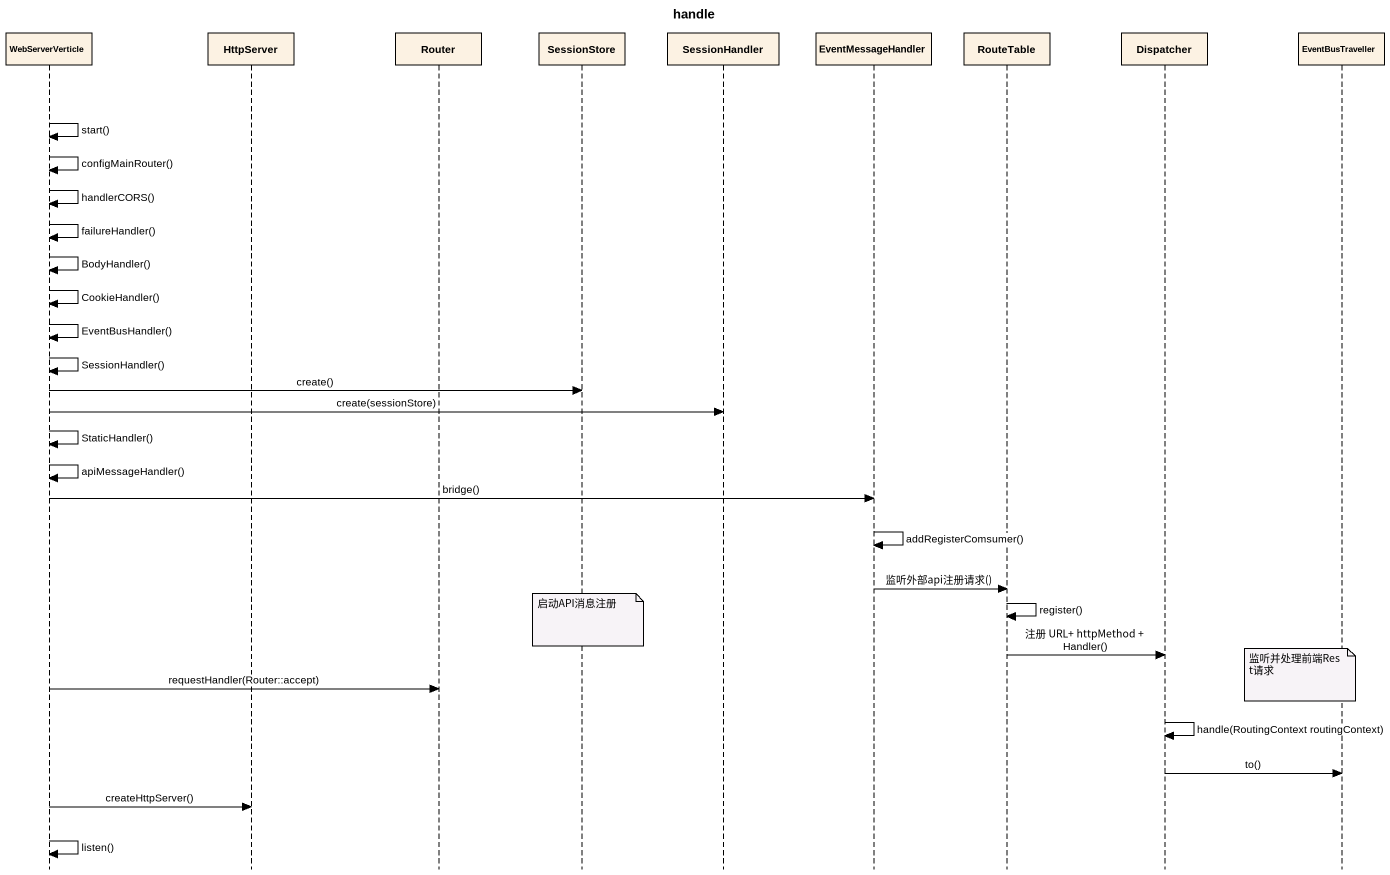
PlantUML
@startuml
title handle
hide footbox
participant WebServerVerticle
participant HttpServer
participant Router
participant SessionStore
participant SessionHandler
participant EventMessageHandler
participant RouteTable
participant Dispatcher
participant EventBusTraveller

WebServerVerticle -> WebServerVerticle : start()
WebServerVerticle -> WebServerVerticle : configMainRouter()
WebServerVerticle -> WebServerVerticle : handlerCORS()
WebServerVerticle -> WebServerVerticle : failureHandler()
WebServerVerticle -> WebServerVerticle : BodyHandler()
WebServerVerticle -> WebServerVerticle : CookieHandler()
WebServerVerticle -> WebServerVerticle : EventBusHandler()
WebServerVerticle -> WebServerVerticle : SessionHandler()
WebServerVerticle -> SessionStore : create()
WebServerVerticle -> SessionHandler : create(sessionStore)
WebServerVerticle -> WebServerVerticle : StaticHandler()
WebServerVerticle -> WebServerVerticle : apiMessageHandler()
WebServerVerticle -> EventMessageHandler : bridge()
EventMessageHandler -> EventMessageHandler : addRegisterComsumer()
EventMessageHandler -> RouteTable : 监听外部api注册请求()
RouteTable -> RouteTable : register()
note over SessionStore : 启动API消息注册
RouteTable -> Dispatcher : 注册 URL+ httpMethod + Handler()
note over EventBusTraveller : 监听并处理前端Rest请求
WebServerVerticle -> Router : requestHandler(Router::accept)
Dispatcher -> Dispatcher : handle(RoutingContext routingContext)
Dispatcher -> EventBusTraveller : to()
WebServerVerticle -> HttpServer : createHttpServer()
WebServerVerticle -> WebServerVerticle : listen()
@enduml
